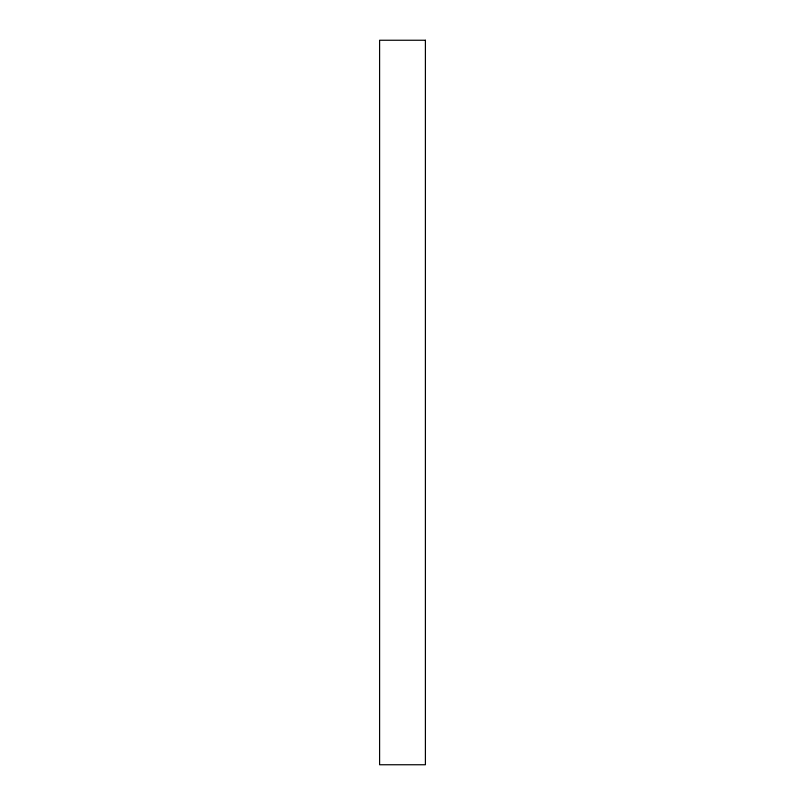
<?xml version="1.0" encoding="UTF-8"?>
<svg xmlns="http://www.w3.org/2000/svg" width="805" height="805" viewBox="0 0 805 805"><rect width="100%" height="100%" fill="white"/><g stroke="black" fill="none" stroke-linecap="round" stroke-linejoin="round"><path stroke-width="1.21" d="M425.402 40.25L379.598 40.25L379.598 764.75L425.402 764.75L425.402 40.25"/></g></svg>
